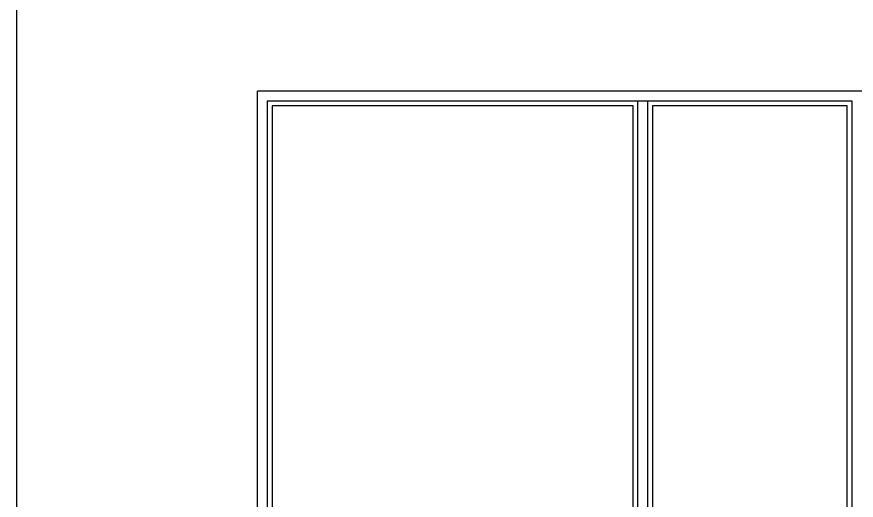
# Model space of a CAD drawing. Header units: metres. Extents: x 294 to 1101, y -498 to -355.
# Drawn here: x 499.452 to 502.883, y -488.118 to -486.14 of the extents above; entities that cross this region are included whole.
import ezdxf

# ---------------------------------------------------------------- set-up
doc = ezdxf.new("R2010")
doc.units = ezdxf.units.M
doc.layers.add('win', color=206, linetype='Continuous')

msp = doc.modelspace()

# ---------------------------------------------------------------- linework, layer by layer
for p, q in [((499.4517, -489.1849), (499.4517, -486.0449)), ((502.906, -486.4449), (500.4356, -486.4449)), ((500.4356, -489.1849), (500.4356, -486.4449))]:
    msp.add_line(p, q)
at = {"layer": 'win'}
for p, q in [((501.9908, -486.4849), (500.4756, -486.4849)), ((500.4756, -486.4849), (500.4756, -489.1449)), ((501.9708, -486.5049), (500.4956, -486.5049)), ((500.4956, -486.5049), (500.4956, -489.1249)), ((501.9708, -489.1249), (501.9708, -486.5049)), ((501.9908, -489.1449), (501.9908, -486.4849)), ((502.0308, -486.4849), (501.9908, -486.4849)), ((502.866, -486.4849), (502.0308, -486.4849)), ((502.0308, -489.1449), (502.0308, -486.4849)), ((502.0508, -486.5049), (502.0508, -489.1249)), ((502.846, -486.5049), (502.0508, -486.5049)), ((502.846, -489.1249), (502.846, -486.5049)), ((502.866, -489.1449), (502.866, -486.4849))]:
    msp.add_line(p, q, dxfattribs=at)

doc.saveas('drawing.dxf')
